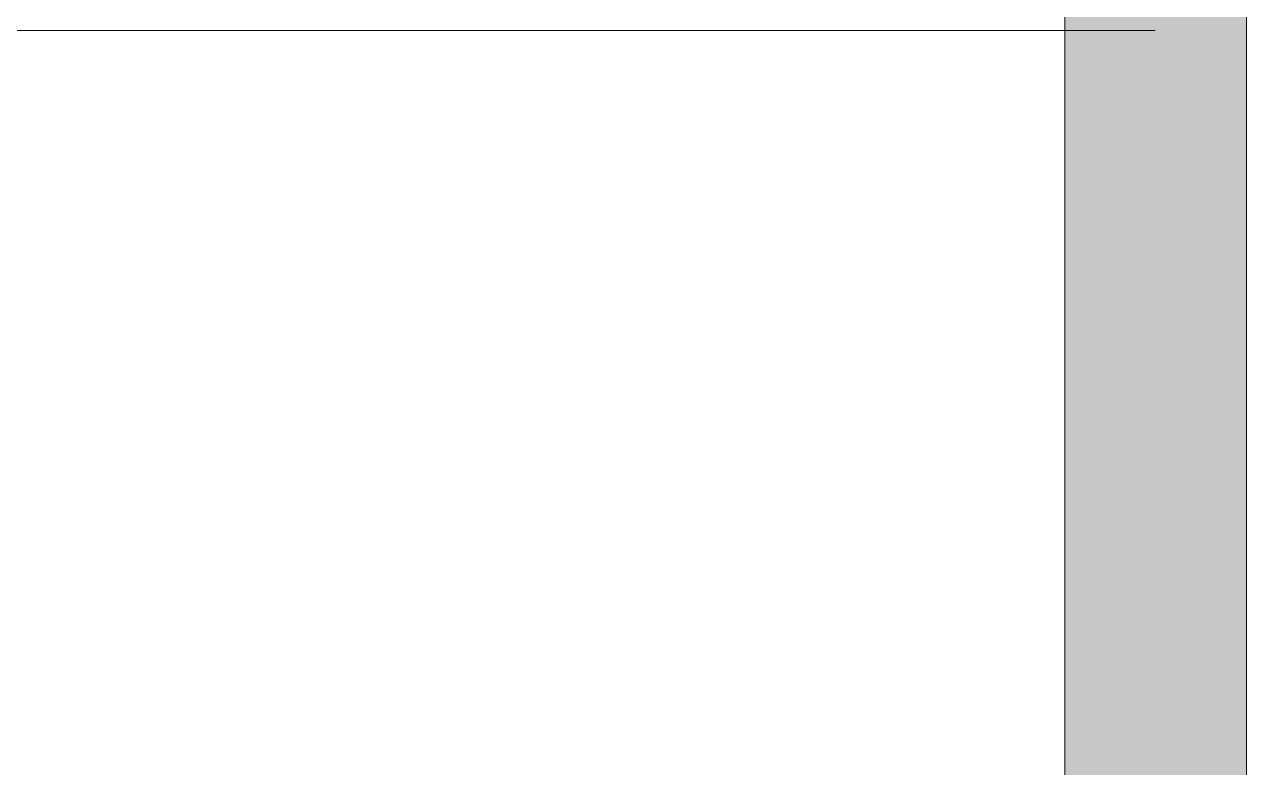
# Model space of a CAD drawing. Header units: millimetres. Extents: x 0 to 586, y 0 to 414.
# Drawn here: x 571.491 to 576.118, y 90.895 to 93.707 of the extents above; entities that cross this region are included whole.
import ezdxf

# ---------------------------------------------------------------- set-up
doc = ezdxf.new("R2010")
doc.units = ezdxf.units.MM

msp = doc.modelspace()

# ---------------------------------------------------------------- hatches: boundary and pattern name
h = msp.add_hatch(color=0)
h.dxf.hatch_style = 2
h.paths.add_polyline_path([(576.117861, 9.514417), (575.429944, 10.205861), (575.429944, 403.877639), (576.117861, 404.569083)])
h = msp.add_hatch(color=0)
h.dxf.hatch_style = 2
h.paths.add_polyline_path([(572.48425, 93.676611), (572.48425, 93.976472)])
h = msp.add_hatch(color=0)
h.dxf.hatch_style = 2
h.paths.add_polyline_path([(572.480722, 93.669556), (572.480722, 93.965889)])
h = msp.add_hatch(color=0)
h.dxf.hatch_style = 2
h.paths.add_polyline_path([(572.406639, 93.50375), (572.406639, 93.771861)])
h = msp.add_hatch(color=0)
h.dxf.hatch_style = 2
h.paths.add_polyline_path([(572.410167, 93.507278), (572.410167, 93.778917)])
h = msp.add_hatch(color=0)
h.dxf.hatch_style = 2
h.paths.add_polyline_path([(572.367833, 93.362639), (572.367833, 93.676611)])
h = msp.add_hatch(color=0)
h.dxf.hatch_style = 2
h.paths.add_polyline_path([(572.367833, 93.359111), (572.367833, 93.673083)])
h = msp.add_hatch(color=0)
h.dxf.hatch_style = 2
h.paths.add_polyline_path([(572.350194, 93.323833), (572.350194, 93.623694)])
h = msp.add_hatch(color=0)
h.dxf.hatch_style = 2
h.paths.add_polyline_path([(572.350194, 93.320306), (572.350194, 93.620167)])
h = msp.add_hatch(color=0)
h.dxf.hatch_style = 2
h.paths.add_polyline_path([(572.350194, 93.320306), (572.350194, 93.620167)])
h = msp.add_hatch(color=0)
h.dxf.hatch_style = 2
h.paths.add_polyline_path([(572.311389, 93.143917), (572.311389, 93.507278)])
h = msp.add_hatch(color=0)
h.dxf.hatch_style = 2
h.paths.add_polyline_path([(572.321972, 93.214472), (572.321972, 93.5355)])
h = msp.add_hatch(color=0)
h.dxf.hatch_style = 2
h.paths.add_polyline_path([(572.290222, 93.013389), (572.290222, 93.44025)])
h = msp.add_hatch(color=0)
h.dxf.hatch_style = 2
h.paths.add_polyline_path([(572.279639, 93.337944), (572.279639, 93.404972)])
h = msp.add_hatch(color=0)
h.dxf.hatch_style = 2
h.paths.add_polyline_path([(572.279639, 92.93225), (572.279639, 93.337944)])
h = msp.add_hatch(color=0)
h.dxf.hatch_style = 2
h.paths.add_polyline_path([(572.258472, 92.780556), (572.258472, 93.274444)])
h = msp.add_hatch(color=0)
h.dxf.hatch_style = 2
h.paths.add_polyline_path([(572.272583, 92.893444), (572.272583, 93.306194)])
h = msp.add_hatch(color=0)
h.dxf.hatch_style = 2
h.paths.add_polyline_path([(572.272583, 92.886389), (572.272583, 93.302667)])
h = msp.add_hatch(color=0)
h.dxf.hatch_style = 2
h.paths.add_polyline_path([(572.346667, 93.260333), (572.346667, 93.302667)])
h = msp.add_hatch(color=0)
h.dxf.hatch_style = 2
h.paths.add_polyline_path([(572.251417, 92.713528), (572.251417, 93.256806)])
h = msp.add_hatch(color=0)
h.dxf.hatch_style = 2
h.paths.add_polyline_path([(572.233778, 92.583), (572.233778, 93.18625)])
h = msp.add_hatch(color=0)
h.dxf.hatch_style = 2
h.paths.add_polyline_path([(572.233778, 92.572417), (572.233778, 93.182722)])
h = msp.add_hatch(color=0)
h.dxf.hatch_style = 2
h.paths.add_polyline_path([(572.237306, 92.600639), (572.237306, 93.189778)])
h = msp.add_hatch(color=0)
h.dxf.hatch_style = 2
h.paths.add_polyline_path([(572.240833, 92.639444), (572.240833, 93.200361)])
h = msp.add_hatch(color=0)
h.dxf.hatch_style = 2
h.paths.add_polyline_path([(572.244361, 92.6465), (572.244361, 93.203889)])
h = msp.add_hatch(color=0)
h.dxf.hatch_style = 2
h.paths.add_polyline_path([(572.219667, 92.537139), (572.219667, 93.140389)])
h = msp.add_hatch(color=0)
h.dxf.hatch_style = 2
h.paths.add_polyline_path([(572.226722, 92.540667), (572.226722, 93.168611)])
h = msp.add_hatch(color=0)
h.dxf.hatch_style = 2
h.paths.add_polyline_path([(572.226722, 92.540667), (572.226722, 93.168611)])
h = msp.add_hatch(color=0)
h.dxf.hatch_style = 2
h.paths.add_polyline_path([(572.216139, 92.537139), (572.216139, 93.045139)])
h = msp.add_hatch(color=0)
h.dxf.hatch_style = 2
h.paths.add_polyline_path([(572.216139, 92.537139), (572.216139, 93.045139)])
h = msp.add_hatch(color=0)
h.dxf.hatch_style = 2
h.paths.add_polyline_path([(572.219667, 92.537139), (572.219667, 93.048667)])
h = msp.add_hatch(color=0)
h.dxf.hatch_style = 2
h.paths.add_polyline_path([(572.205556, 92.537139), (572.205556, 93.020444)])
h = msp.add_hatch(color=0)
h.dxf.hatch_style = 2
h.paths.add_polyline_path([(572.209083, 92.533611), (572.209083, 93.031028)])
h = msp.add_hatch(color=0)
h.dxf.hatch_style = 2
h.paths.add_polyline_path([(572.209083, 92.533611), (572.209083, 93.031028)])
h = msp.add_hatch(color=0)
h.dxf.hatch_style = 2
h.paths.add_polyline_path([(572.209083, 92.533611), (572.209083, 93.0275)])
h = msp.add_hatch(color=0)
h.dxf.hatch_style = 2
h.paths.add_polyline_path([(572.209083, 92.533611), (572.209083, 93.0275)])
h = msp.add_hatch(color=0)
h.dxf.hatch_style = 2
h.paths.add_polyline_path([(572.216139, 92.537139), (572.216139, 93.041611)])
h = msp.add_hatch(color=0)
h.dxf.hatch_style = 2
h.paths.add_polyline_path([(572.184389, 92.685306), (572.184389, 92.847583)])
h = msp.add_hatch(color=0)
h.dxf.hatch_style = 2
h.paths.add_polyline_path([(572.187917, 92.685306), (572.187917, 92.847583)])
h = msp.add_hatch(color=0)
h.dxf.hatch_style = 2
h.paths.add_polyline_path([(572.187917, 92.685306), (572.187917, 92.847583)])
h = msp.add_hatch(color=0)
h.dxf.hatch_style = 2
h.paths.add_polyline_path([(572.191444, 92.685306), (572.191444, 92.847583)])
h = msp.add_hatch(color=0)
h.dxf.hatch_style = 2
h.paths.add_polyline_path([(572.191444, 92.685306), (572.191444, 92.847583)])
h = msp.add_hatch(color=0)
h.dxf.hatch_style = 2
h.paths.add_polyline_path([(572.191444, 92.685306), (572.191444, 92.847583)])
h = msp.add_hatch(color=0)
h.dxf.hatch_style = 2
h.paths.add_polyline_path([(572.191444, 92.685306), (572.191444, 92.847583)])
h = msp.add_hatch(color=0)
h.dxf.hatch_style = 2
h.paths.add_polyline_path([(572.194972, 92.685306), (572.194972, 92.847583)])

# ---------------------------------------------------------------- linework, layer by layer
at = {"color": 0, "lineweight": 0}
msp.add_lwpolyline([(576.117861, 9.514417), (575.429944, 10.205861), (575.429944, 403.877639), (576.117861, 404.569083)], close=True, dxfattribs=at)
msp.add_lwpolyline([(541.390417, 93.683667), (575.772139, 93.683667)], dxfattribs=at)

doc.saveas('drawing.dxf')
